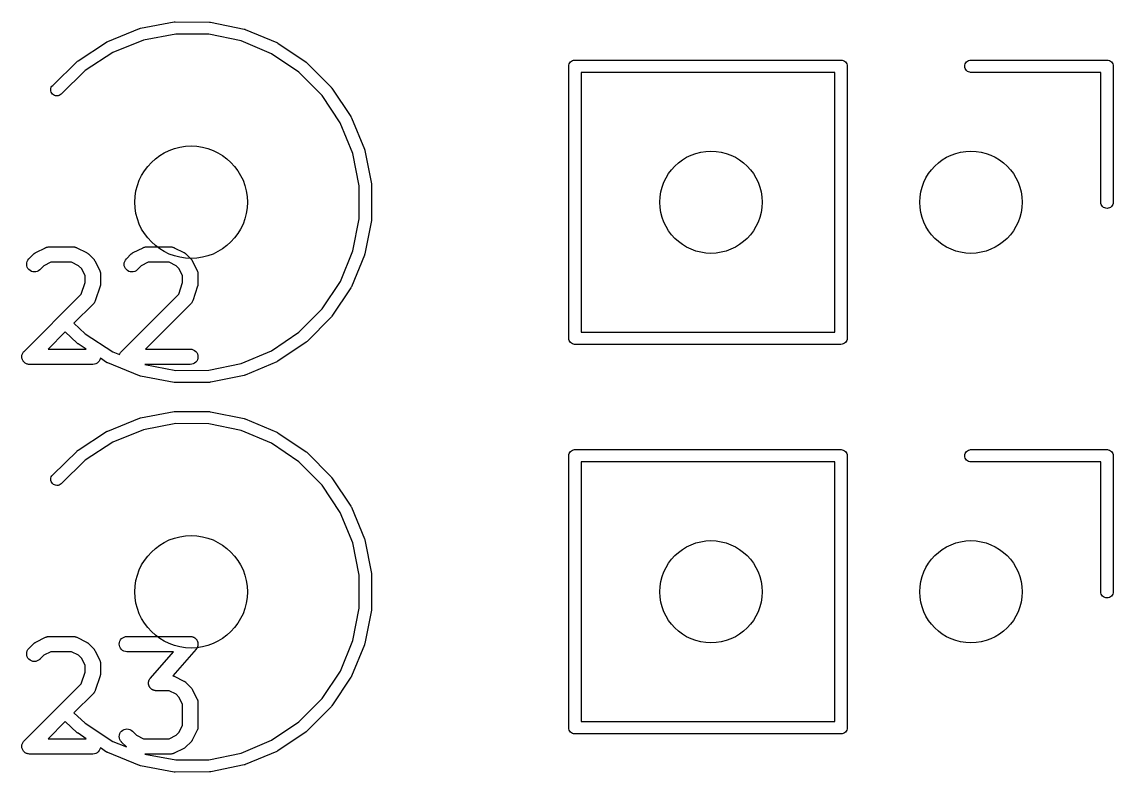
# Model space of a CAD drawing. Extents: x 47 to 146.1, y -90.2 to -39.3.
# Drawn here: x 94.87 to 105.53, y -66.53 to -59.2 of the extents above; entities that cross this region are included whole.
import ezdxf

# ---------------------------------------------------------------- set-up
doc = ezdxf.new("R2010")
doc.units = 0
doc.header["$MEASUREMENT"] = 0
doc.layers.add('BLACK', color=7, linetype='CONTINUOUS')

msp = doc.modelspace()

# ---------------------------------------------------------------- linework, layer by layer
at = {"layer": 'BLACK', "linetype": 'CONTINUOUS'}
for p, q in [((95.7045, -59.3877), (96.0142, -59.2626)), ((96.0142, -59.2626), (96.0149, -59.2623)), ((96.0149, -59.2623), (96.0202, -59.2608)), ((96.0202, -59.2608), (96.0254, -59.2593)), ((96.0254, -59.2593), (96.3535, -59.1967)), ((96.3535, -59.1967), (96.3543, -59.1965)), ((96.3543, -59.1965), (96.3597, -59.1961)), ((96.3597, -59.1961), (96.3652, -59.1956)), ((96.3652, -59.1956), (96.6992, -59.1979)), ((96.6992, -59.1979), (96.7, -59.1979)), ((96.7, -59.1979), (96.7054, -59.1986)), ((96.7054, -59.1986), (96.7108, -59.1991)), ((96.7108, -59.1991), (97.038, -59.2663)), ((97.038, -59.2663), (97.0388, -59.2664)), ((97.0388, -59.2664), (97.044, -59.2681)), ((97.044, -59.2681), (97.0492, -59.2697)), ((97.0492, -59.2697), (97.3571, -59.3991)), ((95.4146, -59.5761), (95.6941, -59.3932)), ((95.6941, -59.3932), (95.6948, -59.3927)), ((95.6948, -59.3927), (95.6997, -59.3902)), ((95.6997, -59.3902), (95.7045, -59.3877)), ((96.0537, -59.376), (95.7549, -59.4968)), ((96.3702, -59.3156), (96.0537, -59.376)), ((96.6925, -59.3179), (96.3702, -59.3156)), ((97.0081, -59.3826), (96.6925, -59.3179)), ((97.3052, -59.5075), (97.0081, -59.3826)), ((97.3571, -59.3991), (97.3579, -59.3995)), ((97.3579, -59.3995), (97.3627, -59.4021)), ((95.7549, -59.4968), (95.4853, -59.6733)), ((97.5724, -59.6877), (97.3052, -59.5075)), ((97.3627, -59.4021), (97.3674, -59.4047)), ((97.3674, -59.4047), (97.6444, -59.5915)), ((95.1669, -59.8171), (95.4055, -59.5834)), ((95.4055, -59.5834), (95.4061, -59.5828)), ((95.4061, -59.5828), (95.4104, -59.5795)), ((95.4104, -59.5795), (95.4146, -59.5761)), ((97.6444, -59.5915), (97.6451, -59.5919)), ((97.6451, -59.5919), (97.6492, -59.5954)), ((97.6492, -59.5954), (97.6534, -59.5989)), ((97.6534, -59.5989), (97.8888, -59.8359)), ((100.211, -59.6182), (100.214, -59.6069)), ((100.214, -59.6069), (100.22, -59.5965)), ((100.22, -59.5965), (100.227, -59.5874)), ((100.227, -59.5874), (100.237, -59.5799)), ((100.237, -59.5799), (100.247, -59.5743)), ((100.247, -59.5743), (100.258, -59.5709)), ((100.258, -59.5709), (100.267, -59.57)), ((100.267, -59.57), (100.27, -59.5697)), ((100.27, -59.5697), (100.273, -59.57)), ((100.273, -59.57), (102.867, -59.57)), ((102.867, -59.57), (102.87, -59.5697)), ((102.87, -59.5697), (102.873, -59.57)), ((102.873, -59.57), (102.873, -59.57)), ((102.873, -59.57), (102.882, -59.5709)), ((102.882, -59.5709), (102.893, -59.5743)), ((102.893, -59.5743), (102.903, -59.5799)), ((102.903, -59.5799), (102.913, -59.5874)), ((102.913, -59.5874), (102.92, -59.5965)), ((102.92, -59.5965), (102.926, -59.6069)), ((102.926, -59.6069), (102.929, -59.6182)), ((104.081, -59.6182), (104.084, -59.6069)), ((104.084, -59.6069), (104.09, -59.5965)), ((104.09, -59.5965), (104.097, -59.5874)), ((104.097, -59.5874), (104.107, -59.5799)), ((104.107, -59.5799), (104.117, -59.5743)), ((104.117, -59.5743), (104.128, -59.5709)), ((104.128, -59.5709), (104.137, -59.57)), ((104.137, -59.57), (105.467, -59.57)), ((105.467, -59.57), (105.47, -59.5697)), ((105.47, -59.5697), (105.473, -59.57)), ((105.473, -59.57), (105.473, -59.57)), ((105.473, -59.57), (105.482, -59.5709)), ((105.482, -59.5709), (105.493, -59.5743)), ((105.493, -59.5743), (105.503, -59.5799)), ((105.503, -59.5799), (105.513, -59.5874)), ((105.513, -59.5874), (105.52, -59.5965)), ((105.52, -59.5965), (105.526, -59.6069)), ((105.526, -59.6069), (105.529, -59.6182)), ((95.4853, -59.6733), (95.2508, -59.9029)), ((97.7995, -59.9163), (97.5724, -59.6877)), ((100.21, -59.63), (100.211, -59.6182)), ((100.21, -59.6329), (100.21, -59.63)), ((100.21, -62.287), (100.21, -59.6329)), ((100.33, -59.69), (100.33, -62.23)), ((102.81, -59.69), (100.33, -59.69)), ((102.81, -62.23), (102.81, -59.69)), ((102.929, -59.6182), (102.93, -59.63)), ((102.93, -59.63), (102.93, -59.6329)), ((102.93, -59.6329), (102.93, -62.2871)), ((104.08, -59.63), (104.081, -59.6182)), ((104.081, -59.6418), (104.08, -59.63)), ((104.084, -59.6531), (104.081, -59.6418)), ((104.09, -59.6635), (104.084, -59.6531)), ((104.097, -59.6726), (104.09, -59.6635)), ((104.107, -59.6801), (104.097, -59.6726)), ((104.117, -59.6857), (104.107, -59.6801)), ((104.128, -59.6891), (104.117, -59.6857)), ((104.137, -59.69), (104.128, -59.6891)), ((105.41, -59.69), (104.137, -59.69)), ((105.41, -60.9629), (105.41, -59.69)), ((105.529, -59.6182), (105.53, -59.63)), ((105.53, -59.63), (105.53, -59.6329)), ((105.53, -59.6329), (105.53, -60.9629)), ((95.1537, -59.8364), (95.1593, -59.8261)), ((95.1593, -59.8261), (95.1669, -59.8171)), ((95.1489, -59.8592), (95.1502, -59.8475)), ((95.1498, -59.8708), (95.1489, -59.8592)), ((95.1531, -59.8821), (95.1498, -59.8708)), ((95.1502, -59.8475), (95.1537, -59.8364)), ((95.1584, -59.8925), (95.1531, -59.8821)), ((95.1657, -59.9017), (95.1584, -59.8925)), ((95.1746, -59.9093), (95.1657, -59.9017)), ((95.1848, -59.915), (95.1746, -59.9093)), ((95.196, -59.9186), (95.1848, -59.915)), ((95.2076, -59.92), (95.196, -59.9186)), ((95.2193, -59.9191), (95.2076, -59.92)), ((95.2305, -59.9159), (95.2193, -59.9191)), ((95.241, -59.9107), (95.2305, -59.9159)), ((95.2502, -59.9034), (95.241, -59.9107)), ((95.2508, -59.9029), (95.2502, -59.9034)), ((97.9778, -60.1847), (97.7995, -59.9163)), ((97.8888, -59.8359), (97.8894, -59.8365)), ((97.8894, -59.8365), (97.8928, -59.8408)), ((97.8928, -59.8408), (97.8962, -59.845)), ((97.8962, -59.845), (98.081, -60.1232)), ((98.081, -60.1232), (98.0815, -60.1239)), ((98.0815, -60.1239), (98.084, -60.1287)), ((98.084, -60.1287), (98.0865, -60.1335)), ((98.0865, -60.1335), (98.2139, -60.4423)), ((98.1007, -60.4826), (97.9778, -60.1847)), ((98.2139, -60.4423), (98.2142, -60.4431)), ((98.2142, -60.4431), (98.2157, -60.4484)), ((98.2157, -60.4484), (98.2172, -60.4535)), ((98.2172, -60.4535), (98.2821, -60.7812)), ((98.1633, -60.7987), (98.1007, -60.4826)), ((98.2821, -60.7812), (98.2823, -60.782)), ((98.2823, -60.782), (98.2828, -60.7874)), ((98.2828, -60.7874), (98.2833, -60.7928)), ((98.1633, -61.121), (98.1633, -60.7987)), ((98.2833, -60.7928), (98.2833, -61.1269)), ((105.411, -60.9718), (105.41, -60.9629)), ((105.414, -60.9831), (105.411, -60.9718)), ((105.42, -60.9935), (105.414, -60.9831)), ((105.427, -61.0026), (105.42, -60.9935)), ((105.52, -60.9935), (105.513, -61.0026)), ((105.526, -60.9831), (105.52, -60.9935)), ((105.529, -60.9718), (105.526, -60.9831)), ((105.53, -60.9629), (105.529, -60.9718)), ((105.437, -61.0101), (105.427, -61.0026)), ((105.447, -61.0157), (105.437, -61.0101)), ((105.458, -61.0191), (105.447, -61.0157)), ((105.47, -61.0203), (105.458, -61.0191)), ((105.482, -61.0191), (105.47, -61.0203)), ((105.493, -61.0157), (105.482, -61.0191)), ((105.503, -61.0101), (105.493, -61.0157)), ((105.513, -61.0026), (105.503, -61.0101)), ((98.1007, -61.4371), (98.1633, -61.121)), ((98.2822, -61.1385), (98.2173, -61.4662)), ((98.2827, -61.1331), (98.2822, -61.1385)), ((98.2833, -61.1277), (98.2827, -61.1331)), ((98.2833, -61.1269), (98.2833, -61.1277)), ((95.0022, -61.4523), (95.0974, -61.4047)), ((95.0974, -61.4047), (95.0983, -61.4042)), ((95.0983, -61.4042), (95.1004, -61.4034)), ((95.1004, -61.4034), (95.1024, -61.4024)), ((95.1024, -61.4024), (95.1073, -61.4009)), ((95.1073, -61.4009), (95.1121, -61.3992)), ((95.1121, -61.3992), (95.1143, -61.3988)), ((95.1143, -61.3988), (95.1164, -61.3982)), ((95.1164, -61.3982), (95.1215, -61.3977)), ((95.1215, -61.3977), (95.1265, -61.3969)), ((95.1265, -61.3969), (95.1288, -61.397)), ((95.1288, -61.397), (95.131, -61.3967)), ((95.131, -61.3967), (95.369, -61.3967)), ((95.369, -61.3967), (95.3701, -61.3968)), ((95.3701, -61.3968), (95.3723, -61.397)), ((95.3723, -61.397), (95.3745, -61.3969)), ((95.3745, -61.3969), (95.3796, -61.3978)), ((95.3796, -61.3978), (95.3846, -61.3984)), ((95.3846, -61.3984), (95.3867, -61.399)), ((95.3867, -61.399), (95.3889, -61.3994)), ((95.3889, -61.3994), (95.3937, -61.4013)), ((95.3937, -61.4013), (95.3986, -61.4028)), ((95.3986, -61.4028), (95.4005, -61.4039)), ((95.4005, -61.4039), (95.4026, -61.4047)), ((95.4026, -61.4047), (95.4978, -61.4523)), ((95.9546, -61.4523), (96.0498, -61.4047)), ((96.0498, -61.4047), (96.0507, -61.4042)), ((96.0507, -61.4042), (96.0528, -61.4034)), ((96.0528, -61.4034), (96.0548, -61.4024)), ((96.0548, -61.4024), (96.0597, -61.4009)), ((96.0597, -61.4009), (96.0645, -61.3992)), ((96.0645, -61.3992), (96.0666, -61.3988)), ((96.0666, -61.3988), (96.0688, -61.3982)), ((96.0688, -61.3982), (96.0739, -61.3977)), ((96.0739, -61.3977), (96.0789, -61.3969)), ((96.0789, -61.3969), (96.0811, -61.397)), ((96.0811, -61.397), (96.0833, -61.3967)), ((96.0833, -61.3967), (96.3214, -61.3967)), ((96.3214, -61.3967), (96.3225, -61.3968)), ((96.3225, -61.3968), (96.3247, -61.397)), ((96.3247, -61.397), (96.3269, -61.3969)), ((96.3269, -61.3969), (96.3319, -61.3978)), ((96.3319, -61.3978), (96.337, -61.3984)), ((96.337, -61.3984), (96.3391, -61.399)), ((96.3391, -61.399), (96.3413, -61.3994)), ((96.3413, -61.3994), (96.3461, -61.4013)), ((96.3461, -61.4013), (96.351, -61.4028)), ((96.351, -61.4028), (96.3529, -61.4039)), ((96.3529, -61.4039), (96.355, -61.4047)), ((96.355, -61.4047), (96.4502, -61.4523)), ((94.9189, -61.5382), (94.9258, -61.5253)), ((94.9258, -61.5253), (94.9351, -61.514)), ((94.9351, -61.514), (94.9827, -61.4663)), ((94.9827, -61.4663), (94.9834, -61.4656)), ((94.9834, -61.4656), (94.9867, -61.463)), ((94.9867, -61.463), (94.9898, -61.4601)), ((94.9898, -61.4601), (94.9924, -61.4584)), ((94.9924, -61.4584), (94.9949, -61.4565)), ((94.9949, -61.4565), (94.9986, -61.4545)), ((94.9986, -61.4545), (95.0022, -61.4523)), ((95.4978, -61.4523), (95.4988, -61.4528)), ((95.4988, -61.4528), (95.5023, -61.455)), ((95.5023, -61.455), (95.506, -61.457)), ((95.506, -61.457), (95.5084, -61.459)), ((95.5084, -61.459), (95.511, -61.4607)), ((95.511, -61.4607), (95.5141, -61.4637)), ((95.5141, -61.4637), (95.5173, -61.4663)), ((95.5173, -61.4663), (95.5649, -61.514)), ((95.5649, -61.514), (95.5657, -61.5147)), ((95.5657, -61.5147), (95.5683, -61.518)), ((95.5683, -61.518), (95.5712, -61.5211)), ((95.5712, -61.5211), (95.5729, -61.5237)), ((95.5729, -61.5237), (95.5748, -61.5261)), ((95.5748, -61.5261), (95.5767, -61.5299)), ((95.5767, -61.5299), (95.579, -61.5334)), ((95.579, -61.5334), (95.6266, -61.6287)), ((95.8712, -61.5382), (95.8782, -61.5253)), ((95.8782, -61.5253), (95.8874, -61.514)), ((95.8874, -61.514), (95.9351, -61.4663)), ((95.9351, -61.4663), (95.9358, -61.4656)), ((95.9358, -61.4656), (95.9391, -61.463)), ((95.9391, -61.463), (95.9422, -61.4601)), ((95.9422, -61.4601), (95.9448, -61.4584)), ((95.9448, -61.4584), (95.9472, -61.4565)), ((95.9472, -61.4565), (95.951, -61.4545)), ((95.951, -61.4545), (95.9546, -61.4523)), ((96.4502, -61.4523), (96.4511, -61.4528)), ((96.4511, -61.4528), (96.4547, -61.455)), ((96.4547, -61.455), (96.4584, -61.457)), ((96.4584, -61.457), (96.4608, -61.459)), ((96.4608, -61.459), (96.4634, -61.4607)), ((96.4634, -61.4607), (96.4664, -61.4637)), ((96.4664, -61.4637), (96.4697, -61.4663)), ((96.4697, -61.4663), (96.5173, -61.514)), ((96.5173, -61.514), (96.5181, -61.5147)), ((96.5181, -61.5147), (96.5207, -61.518)), ((96.5207, -61.518), (96.5236, -61.5211)), ((96.5236, -61.5211), (96.5252, -61.5237)), ((96.5252, -61.5237), (96.5272, -61.5261)), ((96.5272, -61.5261), (96.5291, -61.5299)), ((96.5291, -61.5299), (96.5314, -61.5334)), ((96.5314, -61.5334), (96.579, -61.6287)), ((97.978, -61.7351), (98.1007, -61.4371)), ((98.2139, -61.4774), (98.0867, -61.7862)), ((98.2155, -61.4722), (98.2139, -61.4774)), ((98.2172, -61.467), (98.2155, -61.4722)), ((98.2173, -61.4662), (98.2172, -61.467)), ((94.9131, -61.5667), (94.9146, -61.5522)), ((94.9145, -61.5813), (94.9131, -61.5667)), ((94.9187, -61.5953), (94.9145, -61.5813)), ((94.9146, -61.5522), (94.9189, -61.5382)), ((94.9255, -61.6083), (94.9187, -61.5953)), ((94.9347, -61.6196), (94.9255, -61.6083)), ((94.9459, -61.629), (94.9347, -61.6196)), ((94.9588, -61.636), (94.9459, -61.629)), ((94.9728, -61.6404), (94.9588, -61.636)), ((94.9873, -61.642), (94.9728, -61.6404)), ((95.0019, -61.6407), (94.9873, -61.642)), ((95.0159, -61.6366), (95.0019, -61.6407)), ((95.0289, -61.6299), (95.0159, -61.6366)), ((95.0404, -61.6208), (95.0289, -61.6299)), ((95.0411, -61.62), (95.0404, -61.6208)), ((95.0801, -61.581), (95.0411, -61.62)), ((95.1487, -61.5467), (95.0801, -61.581)), ((95.3513, -61.5467), (95.1487, -61.5467)), ((95.4199, -61.581), (95.3513, -61.5467)), ((95.4503, -61.6114), (95.4199, -61.581)), ((95.4845, -61.6799), (95.4503, -61.6114)), ((95.6266, -61.6287), (95.6271, -61.6296)), ((95.6271, -61.6296), (95.6278, -61.6317)), ((95.6278, -61.6317), (95.6289, -61.6336)), ((95.6289, -61.6336), (95.6303, -61.6386)), ((95.6303, -61.6386), (95.6321, -61.6434)), ((95.8655, -61.5667), (95.867, -61.5522)), ((95.8669, -61.5813), (95.8655, -61.5667)), ((95.871, -61.5953), (95.8669, -61.5813)), ((95.867, -61.5522), (95.8712, -61.5382)), ((95.8779, -61.6083), (95.871, -61.5953)), ((95.8871, -61.6196), (95.8779, -61.6083)), ((95.8983, -61.629), (95.8871, -61.6196)), ((95.9112, -61.636), (95.8983, -61.629)), ((95.9251, -61.6404), (95.9112, -61.636)), ((95.9397, -61.642), (95.9251, -61.6404)), ((95.9543, -61.6407), (95.9397, -61.642)), ((95.9683, -61.6366), (95.9543, -61.6407)), ((95.9813, -61.6299), (95.9683, -61.6366)), ((95.9928, -61.6208), (95.9813, -61.6299)), ((95.9935, -61.62), (95.9928, -61.6208)), ((96.0325, -61.581), (95.9935, -61.62)), ((96.101, -61.5467), (96.0325, -61.581)), ((96.3037, -61.5467), (96.101, -61.5467)), ((96.3722, -61.581), (96.3037, -61.5467)), ((96.4026, -61.6114), (96.3722, -61.581)), ((96.4369, -61.6799), (96.4026, -61.6114)), ((96.579, -61.6287), (96.5794, -61.6296)), ((96.5794, -61.6296), (96.5802, -61.6317)), ((96.5802, -61.6317), (96.5812, -61.6336)), ((96.5812, -61.6336), (96.5827, -61.6386)), ((96.5827, -61.6386), (96.5845, -61.6434)), ((95.4464, -61.8598), (95.4845, -61.7453)), ((95.4845, -61.7453), (95.4845, -61.6799)), ((95.6321, -61.6434), (95.6325, -61.6455)), ((95.6325, -61.6455), (95.6331, -61.6477)), ((95.6331, -61.6477), (95.6336, -61.6528)), ((95.6336, -61.6528), (95.6344, -61.6578)), ((95.6344, -61.6578), (95.6343, -61.66)), ((95.6343, -61.66), (95.6345, -61.6622)), ((95.6345, -61.6622), (95.6345, -61.7575)), ((96.3987, -61.8598), (96.4369, -61.7453)), ((96.4369, -61.7453), (96.4369, -61.6799)), ((96.5845, -61.6434), (96.5848, -61.6455)), ((96.5848, -61.6455), (96.5855, -61.6477)), ((96.5855, -61.6477), (96.586, -61.6528)), ((96.586, -61.6528), (96.5868, -61.6578)), ((96.5868, -61.6578), (96.5867, -61.66)), ((96.5867, -61.66), (96.5869, -61.6622)), ((96.5869, -61.6622), (96.5869, -61.7575)), ((97.7997, -62.0035), (97.978, -61.7351)), ((95.6307, -61.7812), (95.5831, -61.924)), ((95.6316, -61.7771), (95.6307, -61.7812)), ((95.6329, -61.7731), (95.6316, -61.7771)), ((95.6332, -61.77), (95.6329, -61.7731)), ((95.6339, -61.7669), (95.6332, -61.77)), ((95.634, -61.7627), (95.6339, -61.7669)), ((95.6345, -61.7585), (95.634, -61.7627)), ((95.6345, -61.7575), (95.6345, -61.7585)), ((96.5831, -61.7812), (96.5354, -61.924)), ((96.584, -61.7771), (96.5831, -61.7812)), ((96.5853, -61.7731), (96.584, -61.7771)), ((96.5856, -61.77), (96.5853, -61.7731)), ((96.5863, -61.7669), (96.5856, -61.77)), ((96.5864, -61.7627), (96.5863, -61.7669)), ((96.5869, -61.7585), (96.5864, -61.7627)), ((96.5869, -61.7575), (96.5869, -61.7585)), ((98.0812, -61.7966), (97.8964, -62.0748)), ((98.0837, -61.7918), (98.0812, -61.7966)), ((98.0864, -61.787), (98.0837, -61.7918)), ((98.0867, -61.7862), (98.0864, -61.787)), ((94.8874, -62.4187), (95.4464, -61.8598)), ((95.5649, -61.9534), (95.3744, -62.1439)), ((95.5663, -61.9516), (95.5649, -61.9534)), ((95.568, -61.9501), (95.5663, -61.9516)), ((95.571, -61.946), (95.568, -61.9501)), ((95.5742, -61.942), (95.571, -61.946)), ((95.5753, -61.9401), (95.5742, -61.942)), ((95.5766, -61.9383), (95.5753, -61.9401)), ((95.5787, -61.9337), (95.5766, -61.9383)), ((95.5811, -61.9291), (95.5787, -61.9337)), ((95.5818, -61.927), (95.5811, -61.9291)), ((95.5827, -61.925), (95.5818, -61.927)), ((95.5831, -61.924), (95.5827, -61.925)), ((95.8398, -62.4187), (96.3987, -61.8598)), ((96.5173, -61.9534), (96.0739, -62.3967)), ((96.5187, -61.9516), (96.5173, -61.9534)), ((96.5203, -61.9501), (96.5187, -61.9516)), ((96.5234, -61.946), (96.5203, -61.9501)), ((96.5266, -61.942), (96.5234, -61.946)), ((96.5277, -61.9401), (96.5266, -61.942)), ((96.5289, -61.9383), (96.5277, -61.9401)), ((96.5311, -61.9337), (96.5289, -61.9383)), ((96.5335, -61.9291), (96.5311, -61.9337)), ((96.5342, -61.927), (96.5335, -61.9291)), ((96.5351, -61.925), (96.5342, -61.927)), ((96.5354, -61.924), (96.5351, -61.925)), ((97.5726, -62.2322), (97.7997, -62.0035)), ((95.3744, -62.1439), (95.4848, -62.2465)), ((97.889, -62.0839), (97.6536, -62.3209)), ((97.8924, -62.0796), (97.889, -62.0839)), ((97.8959, -62.0755), (97.8924, -62.0796)), ((97.8964, -62.0748), (97.8959, -62.0755)), ((95.2895, -62.2288), (95.1215, -62.3967)), ((95.4069, -62.3379), (95.2895, -62.2288)), ((95.4848, -62.2465), (95.7551, -62.4233)), ((97.3055, -62.4124), (97.5726, -62.2322)), ((100.33, -62.23), (102.81, -62.23)), ((95.4106, -62.3407), (95.4069, -62.3379)), ((95.4142, -62.3436), (95.4106, -62.3407)), ((95.4149, -62.3441), (95.4142, -62.3436)), ((95.4953, -62.3967), (95.4149, -62.3441)), ((97.6446, -62.3284), (97.3677, -62.5152)), ((97.6488, -62.3249), (97.6446, -62.3284)), ((97.653, -62.3215), (97.6488, -62.3249)), ((97.6536, -62.3209), (97.653, -62.3215)), ((100.21, -62.29), (100.21, -62.287)), ((100.211, -62.3018), (100.21, -62.29)), ((100.214, -62.3131), (100.211, -62.3018)), ((100.22, -62.3235), (100.214, -62.3131)), ((100.227, -62.3326), (100.22, -62.3235)), ((100.237, -62.3401), (100.227, -62.3326)), ((100.247, -62.3457), (100.237, -62.3401)), ((100.258, -62.3491), (100.247, -62.3457)), ((100.267, -62.35), (100.258, -62.3491)), ((100.27, -62.3503), (100.267, -62.35)), ((100.267, -62.35), (100.267, -62.35)), ((100.273, -62.35), (100.27, -62.3503)), ((102.867, -62.35), (100.273, -62.35)), ((102.87, -62.3503), (102.867, -62.35)), ((102.882, -62.3491), (102.87, -62.3503)), ((102.893, -62.3457), (102.882, -62.3491)), ((102.903, -62.3401), (102.893, -62.3457)), ((102.913, -62.3326), (102.903, -62.3401)), ((102.92, -62.3235), (102.913, -62.3326)), ((102.926, -62.3131), (102.92, -62.3235)), ((102.929, -62.3018), (102.926, -62.3131)), ((102.93, -62.2929), (102.929, -62.3018)), ((102.93, -62.2871), (102.93, -62.29)), ((102.93, -62.29), (102.93, -62.2929)), ((94.8655, -62.4712), (94.8662, -62.4641)), ((94.8655, -62.4713), (94.8655, -62.4712)), ((94.8655, -62.4715), (94.8655, -62.4713)), ((94.8662, -62.4787), (94.8655, -62.4715)), ((94.8662, -62.4641), (94.867, -62.4569)), ((94.8668, -62.4858), (94.8662, -62.4787)), ((94.8668, -62.4859), (94.8668, -62.4858)), ((94.8669, -62.4861), (94.8668, -62.4859)), ((94.8689, -62.493), (94.8669, -62.4861)), ((94.867, -62.4567), (94.8692, -62.4497)), ((94.867, -62.4568), (94.867, -62.4567)), ((94.867, -62.4569), (94.867, -62.4568)), ((94.8709, -62.4998), (94.8689, -62.493)), ((94.8692, -62.4497), (94.8712, -62.4429)), ((94.8712, -62.4429), (94.8713, -62.4428)), ((94.8713, -62.4427), (94.8748, -62.4363)), ((94.8713, -62.4428), (94.8713, -62.4427)), ((94.8748, -62.4363), (94.8782, -62.43)), ((94.8782, -62.4299), (94.8783, -62.4298)), ((94.8782, -62.43), (94.8782, -62.4299)), ((94.8783, -62.4298), (94.8829, -62.4242)), ((94.8829, -62.4242), (94.8874, -62.4187)), ((95.1215, -62.3967), (95.4953, -62.3967)), ((95.633, -62.4868), (95.6287, -62.5008)), ((95.6944, -62.527), (95.633, -62.4868)), ((95.7551, -62.4233), (95.8214, -62.4501)), ((95.8214, -62.4501), (95.8215, -62.4497)), ((95.8215, -62.4497), (95.8236, -62.4429)), ((95.8236, -62.4429), (95.8237, -62.4428)), ((95.8237, -62.4427), (95.8271, -62.4363)), ((95.8237, -62.4428), (95.8237, -62.4427)), ((95.8271, -62.4363), (95.8305, -62.43)), ((95.8305, -62.43), (95.8306, -62.4299)), ((95.8306, -62.4299), (95.8307, -62.4298)), ((95.8307, -62.4298), (95.8353, -62.4242)), ((95.8353, -62.4242), (95.8398, -62.4187)), ((96.0739, -62.3967), (96.5119, -62.3967)), ((96.5119, -62.3967), (96.513, -62.3968)), ((96.513, -62.3968), (96.5275, -62.3984)), ((96.5275, -62.3984), (96.5414, -62.4028)), ((96.5414, -62.4028), (96.5543, -62.4099)), ((96.5543, -62.4099), (96.5655, -62.4193)), ((96.5655, -62.4193), (96.5747, -62.4307)), ((96.5747, -62.4307), (96.5814, -62.4436)), ((96.5854, -62.4868), (96.581, -62.5008)), ((96.5814, -62.4436), (96.5856, -62.4577)), ((96.5869, -62.4723), (96.5854, -62.4868)), ((96.5856, -62.4577), (96.5869, -62.4723)), ((97.0084, -62.5373), (97.3055, -62.4124)), ((94.871, -62.5), (94.8709, -62.4998)), ((94.871, -62.5001), (94.871, -62.5)), ((94.8745, -62.5066), (94.871, -62.5001)), ((94.8777, -62.5128), (94.8745, -62.5066)), ((94.8778, -62.5129), (94.8777, -62.5128)), ((94.8779, -62.513), (94.8778, -62.5129)), ((94.8824, -62.5187), (94.8779, -62.513)), ((94.8869, -62.5242), (94.8824, -62.5187)), ((94.887, -62.5243), (94.8869, -62.5242)), ((94.8871, -62.5244), (94.887, -62.5243)), ((94.8926, -62.529), (94.8871, -62.5244)), ((94.8981, -62.5336), (94.8926, -62.529)), ((94.8982, -62.5337), (94.8981, -62.5336)), ((94.8983, -62.5338), (94.8982, -62.5337)), ((94.9047, -62.5372), (94.8983, -62.5338)), ((94.9109, -62.5407), (94.9047, -62.5372)), ((94.9111, -62.5407), (94.9109, -62.5407)), ((94.9112, -62.5408), (94.9111, -62.5407)), ((94.918, -62.5429), (94.9112, -62.5408)), ((94.9249, -62.5451), (94.918, -62.5429)), ((94.925, -62.5451), (94.9249, -62.5451)), ((94.9251, -62.5452), (94.925, -62.5451)), ((94.9323, -62.5459), (94.9251, -62.5452)), ((94.9394, -62.5467), (94.9323, -62.5459)), ((94.9397, -62.5467), (94.9394, -62.5467)), ((94.9405, -62.5467), (94.9397, -62.5467)), ((94.9397, -62.5467), (94.9397, -62.5467)), ((94.9397, -62.5467), (94.9397, -62.5467)), ((95.5595, -62.5467), (94.9405, -62.5467)), ((95.5741, -62.5453), (95.5595, -62.5467)), ((95.5881, -62.5411), (95.5741, -62.5453)), ((95.601, -62.5342), (95.5881, -62.5411)), ((95.6124, -62.525), (95.601, -62.5342)), ((95.6217, -62.5137), (95.6124, -62.525)), ((95.6287, -62.5008), (95.6217, -62.5137)), ((95.6992, -62.5295), (95.6944, -62.527)), ((95.704, -62.5321), (95.6992, -62.5295)), ((95.7047, -62.5324), (95.704, -62.5321)), ((96.0144, -62.6575), (95.7047, -62.5324)), ((96.5119, -62.5467), (96.0681, -62.5467)), ((96.0681, -62.5467), (96.3705, -62.6044)), ((96.5265, -62.5453), (96.5119, -62.5467)), ((96.5405, -62.5411), (96.5265, -62.5453)), ((96.5534, -62.5342), (96.5405, -62.5411)), ((96.5648, -62.525), (96.5534, -62.5342)), ((96.5741, -62.5137), (96.5648, -62.525)), ((96.581, -62.5008), (96.5741, -62.5137)), ((96.6927, -62.6021), (97.0084, -62.5373)), ((97.3574, -62.5207), (97.0495, -62.6502)), ((97.3622, -62.5182), (97.3574, -62.5207)), ((97.367, -62.5156), (97.3622, -62.5182)), ((97.3677, -62.5152), (97.367, -62.5156)), ((96.0197, -62.659), (96.0144, -62.6575)), ((96.0249, -62.6607), (96.0197, -62.659)), ((96.0257, -62.6608), (96.0249, -62.6607)), ((96.3538, -62.7234), (96.0257, -62.6608)), ((96.3705, -62.6044), (96.6927, -62.6021)), ((97.0383, -62.6537), (96.7111, -62.7209)), ((97.0435, -62.6521), (97.0383, -62.6537)), ((97.0487, -62.6505), (97.0435, -62.6521)), ((97.0495, -62.6502), (97.0487, -62.6505)), ((96.3592, -62.7239), (96.3538, -62.7234)), ((96.3646, -62.7244), (96.3592, -62.7239)), ((96.3655, -62.7244), (96.3646, -62.7244)), ((96.6995, -62.7221), (96.3655, -62.7244)), ((96.7049, -62.7215), (96.6995, -62.7221)), ((96.7103, -62.721), (96.7049, -62.7215)), ((96.7111, -62.7209), (96.7103, -62.721)), ((96.0254, -63.0693), (96.3535, -63.0067)), ((96.3535, -63.0067), (96.3543, -63.0065)), ((96.3543, -63.0065), (96.3597, -63.0061)), ((96.3597, -63.0061), (96.3652, -63.0056)), ((96.3652, -63.0056), (96.6992, -63.0079)), ((96.6992, -63.0079), (96.7, -63.0079)), ((96.7, -63.0079), (96.7054, -63.0086)), ((96.7054, -63.0086), (96.7108, -63.0091)), ((96.7108, -63.0091), (97.038, -63.0763)), ((95.7045, -63.1977), (96.0142, -63.0726)), ((96.0142, -63.0726), (96.0149, -63.0723)), ((96.0149, -63.0723), (96.0202, -63.0708)), ((96.0202, -63.0708), (96.0254, -63.0693)), ((96.3702, -63.1256), (96.0537, -63.186)), ((96.6925, -63.1279), (96.3702, -63.1256)), ((97.0081, -63.1926), (96.6925, -63.1279)), ((97.038, -63.0763), (97.0388, -63.0764)), ((97.0388, -63.0764), (97.044, -63.0781)), ((97.044, -63.0781), (97.0492, -63.0797)), ((97.0492, -63.0797), (97.3571, -63.2091)), ((95.4146, -63.3861), (95.6941, -63.2032)), ((95.6941, -63.2032), (95.6948, -63.2027)), ((95.6948, -63.2027), (95.6997, -63.2002)), ((95.6997, -63.2002), (95.7045, -63.1977)), ((96.0537, -63.186), (95.7549, -63.3068)), ((97.3052, -63.3175), (97.0081, -63.1926)), ((97.3571, -63.2091), (97.3579, -63.2095)), ((97.3579, -63.2095), (97.3627, -63.2121)), ((97.3627, -63.2121), (97.3674, -63.2147)), ((97.3674, -63.2147), (97.6444, -63.4015)), ((95.7549, -63.3068), (95.4853, -63.4833)), ((97.5724, -63.4977), (97.3052, -63.3175)), ((95.1669, -63.6271), (95.4055, -63.3934)), ((95.4055, -63.3934), (95.4061, -63.3928)), ((95.4061, -63.3928), (95.4104, -63.3895)), ((95.4104, -63.3895), (95.4146, -63.3861)), ((97.6444, -63.4015), (97.6451, -63.4019)), ((97.6451, -63.4019), (97.6492, -63.4054)), ((97.6492, -63.4054), (97.6534, -63.4089)), ((97.6534, -63.4089), (97.8888, -63.6459)), ((100.21, -63.44), (100.211, -63.4282)), ((100.21, -63.4429), (100.21, -63.44)), ((100.21, -66.097), (100.21, -63.4429)), ((100.211, -63.4282), (100.214, -63.4169)), ((100.214, -63.4169), (100.22, -63.4065)), ((100.22, -63.4065), (100.227, -63.3974)), ((100.227, -63.3974), (100.237, -63.3899)), ((100.237, -63.3899), (100.247, -63.3843)), ((100.247, -63.3843), (100.258, -63.3809)), ((100.258, -63.3809), (100.267, -63.38)), ((100.267, -63.38), (100.27, -63.3797)), ((100.27, -63.3797), (100.273, -63.38)), ((100.273, -63.38), (102.867, -63.38)), ((102.867, -63.38), (102.87, -63.3797)), ((102.87, -63.3797), (102.873, -63.38)), ((102.873, -63.38), (102.873, -63.38)), ((102.873, -63.38), (102.882, -63.3809)), ((102.882, -63.3809), (102.893, -63.3843)), ((102.893, -63.3843), (102.903, -63.3899)), ((102.903, -63.3899), (102.913, -63.3974)), ((102.913, -63.3974), (102.92, -63.4065)), ((102.92, -63.4065), (102.926, -63.4169)), ((102.926, -63.4169), (102.929, -63.4282)), ((102.929, -63.4282), (102.93, -63.44)), ((102.93, -63.44), (102.93, -63.4429)), ((102.93, -63.4429), (102.93, -66.0971)), ((104.08, -63.44), (104.081, -63.4282)), ((104.081, -63.4518), (104.08, -63.44)), ((104.081, -63.4282), (104.084, -63.4169)), ((104.084, -63.4631), (104.081, -63.4518)), ((104.084, -63.4169), (104.09, -63.4065)), ((104.09, -63.4065), (104.097, -63.3974)), ((104.097, -63.3974), (104.107, -63.3899)), ((104.107, -63.3899), (104.117, -63.3843)), ((104.117, -63.3843), (104.128, -63.3809)), ((104.128, -63.3809), (104.137, -63.38)), ((104.137, -63.38), (105.467, -63.38)), ((105.467, -63.38), (105.47, -63.3797)), ((105.47, -63.3797), (105.473, -63.38)), ((105.473, -63.38), (105.473, -63.38)), ((105.473, -63.38), (105.482, -63.3809)), ((105.482, -63.3809), (105.493, -63.3843)), ((105.493, -63.3843), (105.503, -63.3899)), ((105.503, -63.3899), (105.513, -63.3974)), ((105.513, -63.3974), (105.52, -63.4065)), ((105.52, -63.4065), (105.526, -63.4169)), ((105.526, -63.4169), (105.529, -63.4282)), ((105.529, -63.4282), (105.53, -63.44)), ((105.53, -63.44), (105.53, -63.4429)), ((105.53, -63.4429), (105.53, -64.7729)), ((95.4853, -63.4833), (95.2508, -63.7129)), ((97.7995, -63.7263), (97.5724, -63.4977)), ((100.33, -63.5), (100.33, -66.04)), ((102.81, -63.5), (100.33, -63.5)), ((102.81, -66.04), (102.81, -63.5)), ((104.09, -63.4735), (104.084, -63.4631)), ((104.097, -63.4826), (104.09, -63.4735)), ((104.107, -63.4901), (104.097, -63.4826)), ((104.117, -63.4957), (104.107, -63.4901)), ((104.128, -63.4991), (104.117, -63.4957)), ((104.137, -63.5), (104.128, -63.4991)), ((105.41, -63.5), (104.137, -63.5)), ((105.41, -64.7729), (105.41, -63.5)), ((95.1489, -63.6692), (95.1502, -63.6575)), ((95.1502, -63.6575), (95.1537, -63.6464)), ((95.1537, -63.6464), (95.1593, -63.6361)), ((95.1593, -63.6361), (95.1669, -63.6271)), ((97.8888, -63.6459), (97.8894, -63.6465)), ((97.8894, -63.6465), (97.8928, -63.6508)), ((97.8928, -63.6508), (97.8962, -63.655)), ((97.8962, -63.655), (98.081, -63.9332)), ((95.1498, -63.6808), (95.1489, -63.6692)), ((95.1531, -63.6921), (95.1498, -63.6808)), ((95.1584, -63.7025), (95.1531, -63.6921)), ((95.1657, -63.7117), (95.1584, -63.7025)), ((95.1746, -63.7193), (95.1657, -63.7117)), ((95.1848, -63.725), (95.1746, -63.7193)), ((95.196, -63.7286), (95.1848, -63.725)), ((95.2076, -63.73), (95.196, -63.7286)), ((95.2193, -63.7291), (95.2076, -63.73)), ((95.2305, -63.7259), (95.2193, -63.7291)), ((95.241, -63.7207), (95.2305, -63.7259)), ((95.2502, -63.7134), (95.241, -63.7207)), ((95.2508, -63.7129), (95.2502, -63.7134)), ((97.9778, -63.9947), (97.7995, -63.7263)), ((98.081, -63.9332), (98.0815, -63.9339)), ((98.0815, -63.9339), (98.084, -63.9387)), ((98.084, -63.9387), (98.0865, -63.9435)), ((98.0865, -63.9435), (98.2139, -64.2523)), ((98.1007, -64.2926), (97.9778, -63.9947)), ((98.1633, -64.6087), (98.1007, -64.2926)), ((98.2139, -64.2523), (98.2142, -64.2531)), ((98.2142, -64.2531), (98.2157, -64.2584)), ((98.2157, -64.2584), (98.2172, -64.2635)), ((98.2172, -64.2635), (98.2821, -64.5912)), ((98.1633, -64.931), (98.1633, -64.6087)), ((98.2821, -64.5912), (98.2823, -64.592)), ((98.2823, -64.592), (98.2828, -64.5974)), ((98.2828, -64.5974), (98.2833, -64.6028)), ((98.2833, -64.6028), (98.2833, -64.9369)), ((105.411, -64.7818), (105.41, -64.7729)), ((105.414, -64.7931), (105.411, -64.7818)), ((105.42, -64.8035), (105.414, -64.7931)), ((105.427, -64.8126), (105.42, -64.8035)), ((105.437, -64.8201), (105.427, -64.8126)), ((105.447, -64.8257), (105.437, -64.8201)), ((105.458, -64.8291), (105.447, -64.8257)), ((105.47, -64.8303), (105.458, -64.8291)), ((105.482, -64.8291), (105.47, -64.8303)), ((105.493, -64.8257), (105.482, -64.8291)), ((105.503, -64.8201), (105.493, -64.8257)), ((105.513, -64.8126), (105.503, -64.8201)), ((105.52, -64.8035), (105.513, -64.8126)), ((105.526, -64.7931), (105.52, -64.8035)), ((105.529, -64.7818), (105.526, -64.7931)), ((105.53, -64.7729), (105.529, -64.7818)), ((98.1007, -65.2471), (98.1633, -64.931)), ((98.2827, -64.9431), (98.2822, -64.9485)), ((98.2833, -64.9377), (98.2827, -64.9431)), ((98.2833, -64.9369), (98.2833, -64.9377)), ((98.2822, -64.9485), (98.2173, -65.2762)), ((94.9924, -65.2684), (94.9949, -65.2665)), ((94.9949, -65.2665), (94.9986, -65.2645)), ((94.9986, -65.2645), (95.0022, -65.2623)), ((95.0022, -65.2623), (95.0974, -65.2147)), ((95.0974, -65.2147), (95.0983, -65.2142)), ((95.0983, -65.2142), (95.1004, -65.2134)), ((95.1004, -65.2134), (95.1024, -65.2124)), ((95.1024, -65.2124), (95.1073, -65.2109)), ((95.1073, -65.2109), (95.1121, -65.2092)), ((95.1121, -65.2092), (95.1143, -65.2088)), ((95.1143, -65.2088), (95.1164, -65.2082)), ((95.1164, -65.2082), (95.1215, -65.2077)), ((95.1215, -65.2077), (95.1265, -65.2069)), ((95.1265, -65.2069), (95.1288, -65.207)), ((95.1288, -65.207), (95.131, -65.2067)), ((95.131, -65.2067), (95.369, -65.2067)), ((95.369, -65.2067), (95.3701, -65.2068)), ((95.3701, -65.2068), (95.3723, -65.207)), ((95.3723, -65.207), (95.3745, -65.2069)), ((95.3745, -65.2069), (95.3796, -65.2078)), ((95.3796, -65.2078), (95.3846, -65.2084)), ((95.3846, -65.2084), (95.3867, -65.209)), ((95.3867, -65.209), (95.3889, -65.2094)), ((95.3889, -65.2094), (95.3937, -65.2113)), ((95.3937, -65.2113), (95.3986, -65.2128)), ((95.3986, -65.2128), (95.4005, -65.2139)), ((95.4005, -65.2139), (95.4026, -65.2147)), ((95.4026, -65.2147), (95.4978, -65.2623)), ((95.4978, -65.2623), (95.4988, -65.2628)), ((95.4988, -65.2628), (95.5023, -65.2651)), ((95.5023, -65.2651), (95.506, -65.267)), ((95.8179, -65.2812), (95.8194, -65.2667)), ((95.8194, -65.2667), (95.8237, -65.2527)), ((95.8237, -65.2527), (95.8307, -65.2398)), ((95.8307, -65.2398), (95.84, -65.2285)), ((95.84, -65.2285), (95.8514, -65.2193)), ((95.8514, -65.2193), (95.8643, -65.2124)), ((95.8643, -65.2124), (95.8783, -65.2082)), ((95.8783, -65.2082), (95.8929, -65.2067)), ((95.8929, -65.2067), (96.5119, -65.2067)), ((96.5119, -65.2067), (96.513, -65.2068)), ((96.513, -65.2068), (96.5176, -65.2073)), ((96.5176, -65.2073), (96.5223, -65.2075)), ((96.5223, -65.2075), (96.5249, -65.2081)), ((96.5249, -65.2081), (96.5275, -65.2084)), ((96.5275, -65.2084), (96.532, -65.2098)), ((96.532, -65.2098), (96.5366, -65.2109)), ((96.5366, -65.2109), (96.5389, -65.212)), ((96.5389, -65.212), (96.5414, -65.2128)), ((96.5414, -65.2128), (96.5456, -65.2151)), ((96.5456, -65.2151), (96.5498, -65.217)), ((96.5498, -65.217), (96.552, -65.2186)), ((96.552, -65.2186), (96.5543, -65.2199)), ((96.5543, -65.2199), (96.5579, -65.2229)), ((96.5579, -65.2229), (96.5617, -65.2256)), ((96.5617, -65.2256), (96.5635, -65.2276)), ((96.5635, -65.2276), (96.5655, -65.2293)), ((96.5655, -65.2293), (96.5684, -65.2329)), ((96.5684, -65.2329), (96.5716, -65.2364)), ((96.5716, -65.2364), (96.573, -65.2386)), ((96.573, -65.2386), (96.5747, -65.2407)), ((96.5747, -65.2407), (96.5768, -65.2448)), ((96.5768, -65.2448), (96.5793, -65.2488)), ((96.5793, -65.2488), (96.5802, -65.2513)), ((96.5802, -65.2513), (96.5814, -65.2536)), ((96.5814, -65.2536), (96.5828, -65.2582)), ((96.5828, -65.2582), (96.5844, -65.2626)), ((96.5844, -65.2626), (96.5848, -65.2652)), ((96.5848, -65.2652), (96.5856, -65.2677)), ((97.978, -65.5451), (98.1007, -65.2471)), ((94.9131, -65.3767), (94.9146, -65.3622)), ((94.9146, -65.3622), (94.9189, -65.3482)), ((94.9189, -65.3482), (94.9258, -65.3353)), ((94.9258, -65.3353), (94.9351, -65.324)), ((94.9351, -65.324), (94.9827, -65.2763)), ((94.9827, -65.2763), (94.9834, -65.2756)), ((94.9834, -65.2756), (94.9867, -65.273)), ((94.9867, -65.273), (94.9898, -65.2701)), ((94.9898, -65.2701), (94.9924, -65.2684)), ((95.1487, -65.3567), (95.0801, -65.391)), ((95.3513, -65.3567), (95.1487, -65.3567)), ((95.4199, -65.391), (95.3513, -65.3567)), ((95.506, -65.267), (95.5084, -65.269)), ((95.5084, -65.269), (95.511, -65.2707)), ((95.511, -65.2707), (95.5141, -65.2737)), ((95.5141, -65.2737), (95.5173, -65.2763)), ((95.5173, -65.2763), (95.5649, -65.324)), ((95.5649, -65.324), (95.5657, -65.3247)), ((95.5657, -65.3247), (95.5683, -65.328)), ((95.5683, -65.328), (95.5712, -65.3311)), ((95.5712, -65.3311), (95.5729, -65.3337)), ((95.5729, -65.3337), (95.5748, -65.3361)), ((95.5748, -65.3361), (95.5767, -65.3399)), ((95.5767, -65.3399), (95.579, -65.3434)), ((95.579, -65.3434), (95.6266, -65.4387)), ((95.8192, -65.2958), (95.8179, -65.2812)), ((95.8233, -65.3098), (95.8192, -65.2958)), ((95.8301, -65.3228), (95.8233, -65.3098)), ((95.8393, -65.3342), (95.8301, -65.3228)), ((95.8505, -65.3436), (95.8393, -65.3342)), ((95.8633, -65.3507), (95.8505, -65.3436)), ((95.8773, -65.3551), (95.8633, -65.3507)), ((95.8918, -65.3567), (95.8773, -65.3551)), ((95.8929, -65.3567), (95.8918, -65.3567)), ((96.3466, -65.3567), (95.8929, -65.3567)), ((96.1221, -65.6133), (96.3466, -65.3567)), ((96.5683, -65.3311), (96.3415, -65.5904)), ((96.5711, -65.3273), (96.5683, -65.3311)), ((96.5741, -65.3237), (96.5711, -65.3273)), ((96.5753, -65.3214), (96.5741, -65.3237)), ((96.5769, -65.3192), (96.5753, -65.3214)), ((96.5788, -65.3149), (96.5769, -65.3192)), ((96.581, -65.3108), (96.5788, -65.3149)), ((96.5818, -65.3083), (96.581, -65.3108)), ((96.5829, -65.3059), (96.5818, -65.3083)), ((96.584, -65.3013), (96.5829, -65.3059)), ((96.5854, -65.2968), (96.584, -65.3013)), ((96.5856, -65.2942), (96.5854, -65.2968)), ((96.5856, -65.2677), (96.586, -65.2724)), ((96.5862, -65.2916), (96.5856, -65.2942)), ((96.586, -65.2724), (96.5868, -65.277)), ((96.5864, -65.2869), (96.5862, -65.2916)), ((96.5869, -65.2823), (96.5864, -65.2869)), ((96.5868, -65.277), (96.5867, -65.2797)), ((96.5867, -65.2797), (96.5869, -65.2823)), ((98.2139, -65.2874), (98.0867, -65.5962)), ((98.2155, -65.2822), (98.2139, -65.2874)), ((98.2172, -65.277), (98.2155, -65.2822)), ((98.2173, -65.2762), (98.2172, -65.277)), ((94.9145, -65.3913), (94.9131, -65.3767)), ((94.9187, -65.4053), (94.9145, -65.3913)), ((94.9255, -65.4183), (94.9187, -65.4053)), ((94.9347, -65.4296), (94.9255, -65.4183)), ((94.9459, -65.439), (94.9347, -65.4296)), ((94.9588, -65.446), (94.9459, -65.439)), ((94.9728, -65.4504), (94.9588, -65.446)), ((94.9873, -65.452), (94.9728, -65.4504)), ((95.0019, -65.4507), (94.9873, -65.452)), ((95.0159, -65.4466), (95.0019, -65.4507)), ((95.0289, -65.4399), (95.0159, -65.4466)), ((95.0404, -65.4308), (95.0289, -65.4399)), ((95.0411, -65.43), (95.0404, -65.4308)), ((95.0801, -65.391), (95.0411, -65.43)), ((95.4503, -65.4214), (95.4199, -65.391)), ((95.4845, -65.4899), (95.4503, -65.4214)), ((95.6266, -65.4387), (95.6271, -65.4396)), ((95.6271, -65.4396), (95.6278, -65.4417)), ((95.6278, -65.4417), (95.6289, -65.4436)), ((95.6289, -65.4436), (95.6303, -65.4486)), ((95.6303, -65.4486), (95.6321, -65.4534)), ((95.6321, -65.4534), (95.6325, -65.4555)), ((95.6325, -65.4555), (95.6331, -65.4577)), ((95.6331, -65.4577), (95.6336, -65.4628)), ((95.6336, -65.4628), (95.6344, -65.4678)), ((95.6344, -65.4678), (95.6343, -65.47)), ((95.6343, -65.47), (95.6345, -65.4722)), ((95.6345, -65.4722), (95.6345, -65.5675)), ((95.4464, -65.6698), (95.4845, -65.5553)), ((95.4845, -65.5553), (95.4845, -65.4899)), ((95.6329, -65.5831), (95.6316, -65.5871)), ((95.6332, -65.58), (95.6329, -65.5831)), ((95.6339, -65.5769), (95.6332, -65.58)), ((95.634, -65.5727), (95.6339, -65.5769)), ((95.6345, -65.5685), (95.634, -65.5727)), ((95.6345, -65.5675), (95.6345, -65.5685)), ((97.7997, -65.8135), (97.978, -65.5451)), ((94.8874, -66.2287), (95.4464, -65.6698)), ((95.6307, -65.5912), (95.5831, -65.734)), ((95.6316, -65.5871), (95.6307, -65.5912)), ((96.1036, -65.6622), (96.1041, -65.6575)), ((96.1038, -65.6648), (96.1036, -65.6622)), ((96.1037, -65.6674), (96.1038, -65.6648)), ((96.1045, -65.6721), (96.1037, -65.6674)), ((96.1041, -65.6575), (96.1042, -65.6528)), ((96.1042, -65.6528), (96.1048, -65.6502)), ((96.1049, -65.6768), (96.1045, -65.6721)), ((96.1048, -65.6502), (96.1051, -65.6476)), ((96.1056, -65.6793), (96.1049, -65.6768)), ((96.1051, -65.6476), (96.1065, -65.6431)), ((96.1061, -65.6819), (96.1056, -65.6793)), ((96.1077, -65.6863), (96.1061, -65.6819)), ((96.1065, -65.6431), (96.1076, -65.6385)), ((96.1076, -65.6385), (96.1087, -65.6361)), ((96.109, -65.6908), (96.1077, -65.6863)), ((96.1087, -65.6361), (96.1094, -65.6336)), ((96.1102, -65.6931), (96.109, -65.6908)), ((96.1094, -65.6336), (96.1117, -65.6295)), ((96.1112, -65.6956), (96.1102, -65.6931)), ((96.1117, -65.6295), (96.1136, -65.6252)), ((96.1136, -65.6252), (96.1151, -65.6231)), ((96.1151, -65.6231), (96.1164, -65.6208)), ((96.1164, -65.6208), (96.1194, -65.6171)), ((96.1194, -65.6171), (96.1221, -65.6133)), ((96.3415, -65.5904), (96.3461, -65.5922)), ((96.3461, -65.5922), (96.351, -65.5938)), ((96.351, -65.5938), (96.3529, -65.5948)), ((96.3529, -65.5948), (96.355, -65.5956)), ((96.355, -65.5956), (96.4502, -65.6432)), ((96.4502, -65.6432), (96.4511, -65.6437)), ((96.4511, -65.6437), (96.4547, -65.646)), ((96.4547, -65.646), (96.4584, -65.648)), ((96.4584, -65.648), (96.4608, -65.65)), ((96.4608, -65.65), (96.4634, -65.6517)), ((96.4634, -65.6517), (96.4664, -65.6546)), ((96.4664, -65.6546), (96.4697, -65.6573)), ((96.4697, -65.6573), (96.5173, -65.7049)), ((98.0812, -65.6066), (97.8964, -65.8848)), ((98.0837, -65.6018), (98.0812, -65.6066)), ((98.0864, -65.597), (98.0837, -65.6018)), ((98.0867, -65.5962), (98.0864, -65.597)), ((95.5649, -65.7634), (95.3744, -65.9539)), ((95.5663, -65.7616), (95.5649, -65.7634)), ((95.568, -65.7601), (95.5663, -65.7616)), ((95.571, -65.756), (95.568, -65.7601)), ((95.5742, -65.752), (95.571, -65.756)), ((95.5753, -65.7501), (95.5742, -65.752)), ((95.5766, -65.7483), (95.5753, -65.7501)), ((95.5787, -65.7437), (95.5766, -65.7483)), ((95.5811, -65.7391), (95.5787, -65.7437)), ((95.5818, -65.737), (95.5811, -65.7391)), ((95.5827, -65.735), (95.5818, -65.737)), ((95.5831, -65.734), (95.5827, -65.735)), ((96.1136, -65.6996), (96.1112, -65.6956)), ((96.1158, -65.7038), (96.1136, -65.6996)), ((96.1175, -65.7058), (96.1158, -65.7038)), ((96.1188, -65.7081), (96.1175, -65.7058)), ((96.122, -65.7115), (96.1188, -65.7081)), ((96.125, -65.7152), (96.122, -65.7115)), ((96.127, -65.7169), (96.125, -65.7152)), ((96.1288, -65.7188), (96.127, -65.7169)), ((96.1326, -65.7216), (96.1288, -65.7188)), ((96.1362, -65.7246), (96.1326, -65.7216)), ((96.1385, -65.7258), (96.1362, -65.7246)), ((96.1406, -65.7274), (96.1385, -65.7258)), ((96.1449, -65.7294), (96.1406, -65.7274)), ((96.149, -65.7316), (96.1449, -65.7294)), ((96.1515, -65.7324), (96.149, -65.7316)), ((96.1539, -65.7335), (96.1515, -65.7324)), ((96.1585, -65.7346), (96.1539, -65.7335)), ((96.163, -65.7361), (96.1585, -65.7346)), ((96.1656, -65.7364), (96.163, -65.7361)), ((96.1682, -65.737), (96.1656, -65.7364)), ((96.1728, -65.7372), (96.1682, -65.737)), ((96.1775, -65.7377), (96.1728, -65.7372)), ((96.1786, -65.7377), (96.1775, -65.7377)), ((96.3037, -65.7377), (96.1786, -65.7377)), ((96.3722, -65.772), (96.3037, -65.7377)), ((96.4026, -65.8024), (96.3722, -65.772)), ((96.5173, -65.7049), (96.5181, -65.7056)), ((96.5181, -65.7056), (96.5207, -65.7089)), ((96.5207, -65.7089), (96.5236, -65.712)), ((96.5236, -65.712), (96.5252, -65.7146)), ((96.5252, -65.7146), (96.5272, -65.7171)), ((96.5272, -65.7171), (96.5291, -65.7208)), ((96.5291, -65.7208), (96.5314, -65.7244)), ((96.5314, -65.7244), (96.579, -65.8196)), ((96.4369, -65.8709), (96.4026, -65.8024)), ((96.4369, -66.0736), (96.4369, -65.8709)), ((96.579, -65.8196), (96.5794, -65.8206)), ((96.5794, -65.8206), (96.5802, -65.8226)), ((96.5802, -65.8226), (96.5812, -65.8246)), ((96.5812, -65.8246), (96.5827, -65.8295)), ((96.5827, -65.8295), (96.5845, -65.8343)), ((96.5845, -65.8343), (96.5848, -65.8365)), ((96.5848, -65.8365), (96.5855, -65.8386)), ((96.5855, -65.8386), (96.586, -65.8437)), ((96.586, -65.8437), (96.5868, -65.8488)), ((96.5868, -65.8488), (96.5867, -65.851)), ((96.5867, -65.851), (96.5869, -65.8532)), ((96.5869, -65.8532), (96.5869, -66.0913)), ((97.5726, -66.0422), (97.7997, -65.8135)), ((97.889, -65.8939), (97.6536, -66.1309)), ((97.8924, -65.8896), (97.889, -65.8939)), ((97.8959, -65.8855), (97.8924, -65.8896)), ((97.8964, -65.8848), (97.8959, -65.8855)), ((95.3744, -65.9539), (95.4848, -66.0565)), ((95.2895, -66.0388), (95.1215, -66.2067)), ((95.4069, -66.1479), (95.2895, -66.0388)), ((95.4848, -66.0565), (95.7551, -66.2333)), ((95.8516, -66.1239), (95.8645, -66.1171)), ((95.8645, -66.1171), (95.8785, -66.1129)), ((95.8785, -66.1129), (95.8931, -66.1115)), ((95.8931, -66.1115), (95.9077, -66.113)), ((95.9077, -66.113), (95.9217, -66.1173)), ((95.9217, -66.1173), (95.9346, -66.1242)), ((96.4026, -66.1421), (96.4369, -66.0736)), ((96.5824, -66.1159), (96.5808, -66.1208)), ((96.5842, -66.1111), (96.5824, -66.1159)), ((96.5846, -66.109), (96.5842, -66.1111)), ((96.5853, -66.1069), (96.5846, -66.109)), ((96.5858, -66.1018), (96.5853, -66.1069)), ((96.5867, -66.0967), (96.5858, -66.1018)), ((96.5869, -66.0923), (96.5867, -66.0945)), ((96.5867, -66.0945), (96.5867, -66.0967)), ((96.5869, -66.0913), (96.5869, -66.0923)), ((97.3055, -66.2224), (97.5726, -66.0422)), ((100.21, -66.1), (100.21, -66.097)), ((100.211, -66.1118), (100.21, -66.1)), ((100.214, -66.1231), (100.211, -66.1118)), ((100.33, -66.04), (102.81, -66.04)), ((102.929, -66.1118), (102.926, -66.1231)), ((102.93, -66.1029), (102.929, -66.1118)), ((102.93, -66.0971), (102.93, -66.1)), ((102.93, -66.1), (102.93, -66.1029)), ((95.1215, -66.2067), (95.4953, -66.2067)), ((95.4106, -66.1507), (95.4069, -66.1479)), ((95.4142, -66.1536), (95.4106, -66.1507)), ((95.4149, -66.1541), (95.4142, -66.1536)), ((95.4953, -66.2067), (95.4149, -66.1541)), ((95.8179, -66.1857), (95.8194, -66.1712)), ((95.8191, -66.2003), (95.8179, -66.1857)), ((95.8232, -66.2144), (95.8191, -66.2003)), ((95.8194, -66.1712), (95.8238, -66.1572)), ((95.83, -66.2274), (95.8232, -66.2144)), ((95.8238, -66.1572), (95.8308, -66.1444)), ((95.8308, -66.1444), (95.8402, -66.1331)), ((95.8402, -66.1331), (95.8516, -66.1239)), ((95.9346, -66.1242), (95.9459, -66.1335)), ((95.9459, -66.1335), (95.9849, -66.1725)), ((95.9849, -66.1725), (96.0534, -66.2067)), ((96.0534, -66.2067), (96.3037, -66.2067)), ((96.3037, -66.2067), (96.3722, -66.1725)), ((96.3722, -66.1725), (96.4026, -66.1421)), ((96.5286, -66.2245), (96.5266, -66.2282)), ((96.5309, -66.221), (96.5286, -66.2245)), ((96.5314, -66.22), (96.5309, -66.221)), ((96.579, -66.1248), (96.5314, -66.22)), ((96.5798, -66.1227), (96.579, -66.1248)), ((96.5808, -66.1208), (96.5798, -66.1227)), ((97.0084, -66.3473), (97.3055, -66.2224)), ((97.6446, -66.1384), (97.3677, -66.3252)), ((97.6488, -66.1349), (97.6446, -66.1384)), ((97.653, -66.1315), (97.6488, -66.1349)), ((97.6536, -66.1309), (97.653, -66.1315)), ((100.22, -66.1335), (100.214, -66.1231)), ((100.227, -66.1426), (100.22, -66.1335)), ((100.237, -66.1501), (100.227, -66.1426)), ((100.247, -66.1557), (100.237, -66.1501)), ((100.258, -66.1591), (100.247, -66.1557)), ((100.267, -66.16), (100.258, -66.1591)), ((100.27, -66.1603), (100.267, -66.16)), ((100.267, -66.16), (100.267, -66.16)), ((100.273, -66.16), (100.27, -66.1603)), ((102.867, -66.16), (100.273, -66.16)), ((102.87, -66.1603), (102.867, -66.16)), ((102.882, -66.1591), (102.87, -66.1603)), ((102.893, -66.1557), (102.882, -66.1591)), ((102.903, -66.1501), (102.893, -66.1557)), ((102.913, -66.1426), (102.903, -66.1501)), ((102.92, -66.1335), (102.913, -66.1426)), ((102.926, -66.1231), (102.92, -66.1335)), ((94.8655, -66.2812), (94.8662, -66.2741)), ((94.8655, -66.2813), (94.8655, -66.2812)), ((94.8655, -66.2815), (94.8655, -66.2813)), ((94.8662, -66.2887), (94.8655, -66.2815)), ((94.8662, -66.2741), (94.867, -66.2669)), ((94.8668, -66.2958), (94.8662, -66.2887)), ((94.8668, -66.2959), (94.8668, -66.2958)), ((94.8669, -66.2961), (94.8668, -66.2959)), ((94.8689, -66.303), (94.8669, -66.2961)), ((94.867, -66.2667), (94.8692, -66.2597)), ((94.867, -66.2668), (94.867, -66.2667)), ((94.867, -66.2669), (94.867, -66.2668)), ((94.8709, -66.3098), (94.8689, -66.303)), ((94.8692, -66.2597), (94.8712, -66.2529)), ((94.871, -66.31), (94.8709, -66.3098)), ((94.871, -66.3101), (94.871, -66.31)), ((94.8745, -66.3166), (94.871, -66.3101)), ((94.8712, -66.2529), (94.8713, -66.2528)), ((94.8713, -66.2527), (94.8748, -66.2463)), ((94.8713, -66.2528), (94.8713, -66.2527)), ((94.8777, -66.3228), (94.8745, -66.3166)), ((94.8748, -66.2463), (94.8782, -66.24)), ((94.8778, -66.3229), (94.8777, -66.3228)), ((94.8779, -66.323), (94.8778, -66.3229)), ((94.8824, -66.3287), (94.8779, -66.323)), ((94.8782, -66.2399), (94.8783, -66.2398)), ((94.8782, -66.24), (94.8782, -66.2399)), ((94.8783, -66.2398), (94.8829, -66.2342)), ((94.8869, -66.3342), (94.8824, -66.3287)), ((94.8829, -66.2342), (94.8874, -66.2287)), ((95.6217, -66.3237), (95.6124, -66.335)), ((95.6287, -66.3108), (95.6217, -66.3237)), ((95.633, -66.2968), (95.6287, -66.3108)), ((95.6944, -66.337), (95.633, -66.2968)), ((95.7551, -66.2333), (95.8868, -66.2865)), ((95.8391, -66.2388), (95.83, -66.2274)), ((95.8398, -66.2395), (95.8391, -66.2388)), ((95.8868, -66.2865), (95.8398, -66.2395)), ((96.4502, -66.3012), (96.355, -66.3488)), ((96.4538, -66.299), (96.4502, -66.3012)), ((96.4575, -66.297), (96.4538, -66.299)), ((96.46, -66.2951), (96.4575, -66.297)), ((96.4626, -66.2934), (96.46, -66.2951)), ((96.4657, -66.2905), (96.4626, -66.2934)), ((96.469, -66.2879), (96.4657, -66.2905)), ((96.4697, -66.2872), (96.469, -66.2879)), ((96.5173, -66.2395), (96.4697, -66.2872)), ((96.52, -66.2363), (96.5173, -66.2395)), ((96.5229, -66.2333), (96.52, -66.2363)), ((96.5246, -66.2306), (96.5229, -66.2333)), ((96.5266, -66.2282), (96.5246, -66.2306)), ((97.3574, -66.3307), (97.0495, -66.4602)), ((97.3622, -66.3282), (97.3574, -66.3307)), ((97.367, -66.3256), (97.3622, -66.3282)), ((97.3677, -66.3252), (97.367, -66.3256)), ((94.887, -66.3343), (94.8869, -66.3342)), ((94.8871, -66.3344), (94.887, -66.3343)), ((94.8926, -66.339), (94.8871, -66.3344)), ((94.8981, -66.3436), (94.8926, -66.339)), ((94.8982, -66.3437), (94.8981, -66.3436)), ((94.8983, -66.3438), (94.8982, -66.3437)), ((94.9047, -66.3472), (94.8983, -66.3438)), ((94.9109, -66.3507), (94.9047, -66.3472)), ((94.9111, -66.3507), (94.9109, -66.3507)), ((94.9112, -66.3508), (94.9111, -66.3507)), ((94.918, -66.3529), (94.9112, -66.3508)), ((94.9249, -66.3551), (94.918, -66.3529)), ((94.925, -66.3551), (94.9249, -66.3551)), ((94.9251, -66.3552), (94.925, -66.3551)), ((94.9323, -66.3559), (94.9251, -66.3552)), ((94.9394, -66.3567), (94.9323, -66.3559)), ((94.9397, -66.3567), (94.9394, -66.3567)), ((94.9405, -66.3567), (94.9397, -66.3567)), ((94.9397, -66.3567), (94.9397, -66.3567)), ((94.9397, -66.3567), (94.9397, -66.3567)), ((95.5595, -66.3567), (94.9405, -66.3567)), ((95.5741, -66.3553), (95.5595, -66.3567)), ((95.5881, -66.3511), (95.5741, -66.3553)), ((95.601, -66.3442), (95.5881, -66.3511)), ((95.6124, -66.335), (95.601, -66.3442)), ((95.6992, -66.3395), (95.6944, -66.337)), ((95.704, -66.3421), (95.6992, -66.3395)), ((95.7047, -66.3424), (95.704, -66.3421)), ((96.0144, -66.4675), (95.7047, -66.3424)), ((96.3214, -66.3567), (96.0681, -66.3567)), ((96.0681, -66.3567), (96.3705, -66.4144)), ((96.3236, -66.3565), (96.3214, -66.3567)), ((96.3258, -66.3566), (96.3236, -66.3565)), ((96.3309, -66.3558), (96.3258, -66.3566)), ((96.336, -66.3553), (96.3309, -66.3558)), ((96.3381, -66.3547), (96.336, -66.3553)), ((96.3403, -66.3543), (96.3381, -66.3547)), ((96.3451, -66.3526), (96.3403, -66.3543)), ((96.35, -66.3511), (96.3451, -66.3526)), ((96.352, -66.35), (96.35, -66.3511)), ((96.354, -66.3493), (96.352, -66.35)), ((96.355, -66.3488), (96.354, -66.3493)), ((96.3705, -66.4144), (96.6927, -66.4121)), ((96.6927, -66.4121), (97.0084, -66.3473)), ((96.0197, -66.469), (96.0144, -66.4675)), ((96.0249, -66.4707), (96.0197, -66.469)), ((96.0257, -66.4708), (96.0249, -66.4707)), ((96.3538, -66.5334), (96.0257, -66.4708)), ((96.3592, -66.5339), (96.3538, -66.5334)), ((96.3646, -66.5344), (96.3592, -66.5339)), ((96.3655, -66.5344), (96.3646, -66.5344)), ((96.6995, -66.5321), (96.3655, -66.5344)), ((96.7049, -66.5315), (96.6995, -66.5321)), ((96.7103, -66.531), (96.7049, -66.5315)), ((96.7111, -66.5309), (96.7103, -66.531)), ((97.0383, -66.4637), (96.7111, -66.5309)), ((97.0435, -66.4621), (97.0383, -66.4637)), ((97.0487, -66.4605), (97.0435, -66.4621)), ((97.0495, -66.4602), (97.0487, -66.4605))]:
    msp.add_line(p, q, dxfattribs=at)
at = {"layer": 'BLACK'}
for centre, radius in [((96.52, -60.96), 0.55), ((96.52, -60.96), 0.55), ((101.6, -60.96), 0.5), ((101.6, -60.96), 0.5), ((104.14, -60.96), 0.5), ((104.14, -60.96), 0.5), ((96.52, -64.77), 0.55), ((96.52, -64.77), 0.55), ((101.6, -64.77), 0.5), ((101.6, -64.77), 0.5), ((104.14, -64.77), 0.5), ((104.14, -64.77), 0.5)]:
    msp.add_circle(centre, radius, dxfattribs=at)

doc.saveas('drawing.dxf')
